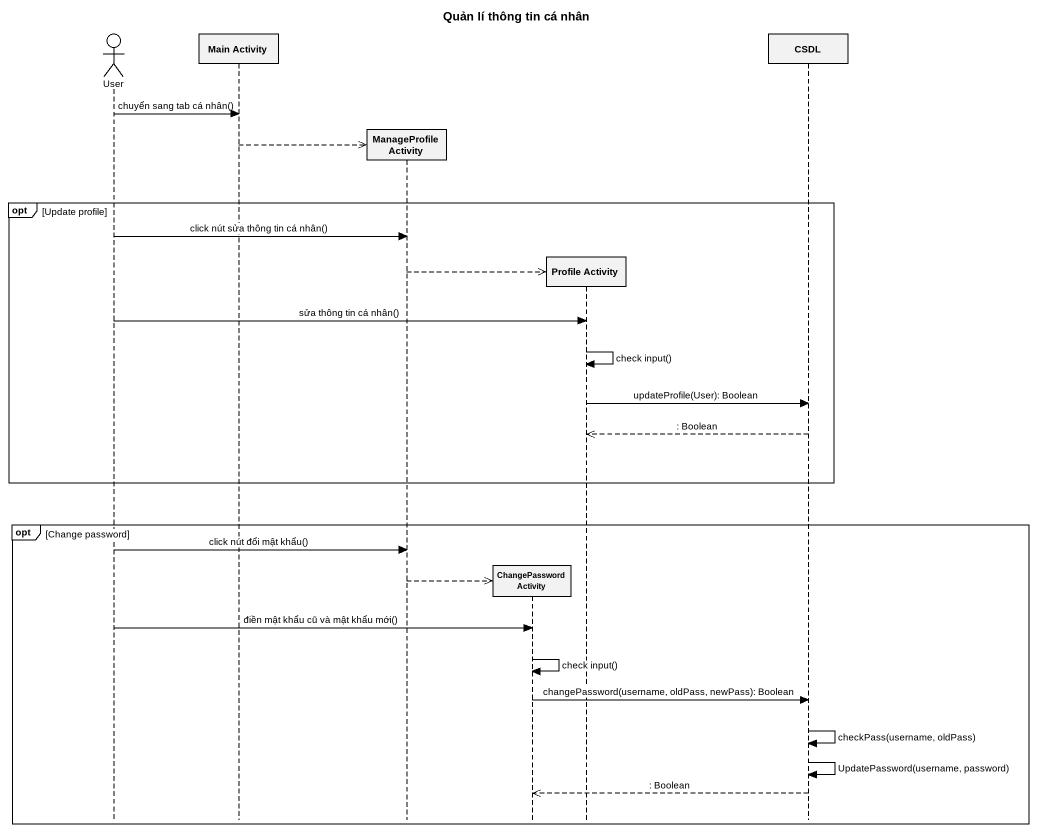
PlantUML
@startuml
title Quản lí thông tin cá nhân
hide footbox
actor User
participant "Main Activity" as Main_Activity
participant "ManageProfile Activity" as ManageProfile_Activity
participant "ChangePassword Activity" as ChangePassword_Activity
participant "Profile Activity" as Profile_Activity
participant CSDL

User -> Main_Activity : chuyển sang tab cá nhân()
Main_Activity -->> ManageProfile_Activity **
opt Update profile
  User -> ManageProfile_Activity : click nút sửa thông tin cá nhân()
  ManageProfile_Activity -->> Profile_Activity **
  User -> Profile_Activity : sửa thông tin cá nhân()
  Profile_Activity -> Profile_Activity : check input()
  Profile_Activity -> CSDL : updateProfile(User): Boolean
  CSDL -->> Profile_Activity : : Boolean
end
opt Change password
  User -> ManageProfile_Activity : click nút đổi mật khẩu()
  ManageProfile_Activity -->> ChangePassword_Activity **
  User -> ChangePassword_Activity : điền mật khẩu cũ và mật khẩu mới()
  ChangePassword_Activity -> ChangePassword_Activity : check input()
  ChangePassword_Activity -> CSDL : changePassword(username, oldPass, newPass): Boolean
  CSDL -> CSDL : checkPass(username, oldPass)
  CSDL -> CSDL : UpdatePassword(username, password)
  CSDL -->> ChangePassword_Activity : : Boolean
end
@enduml
